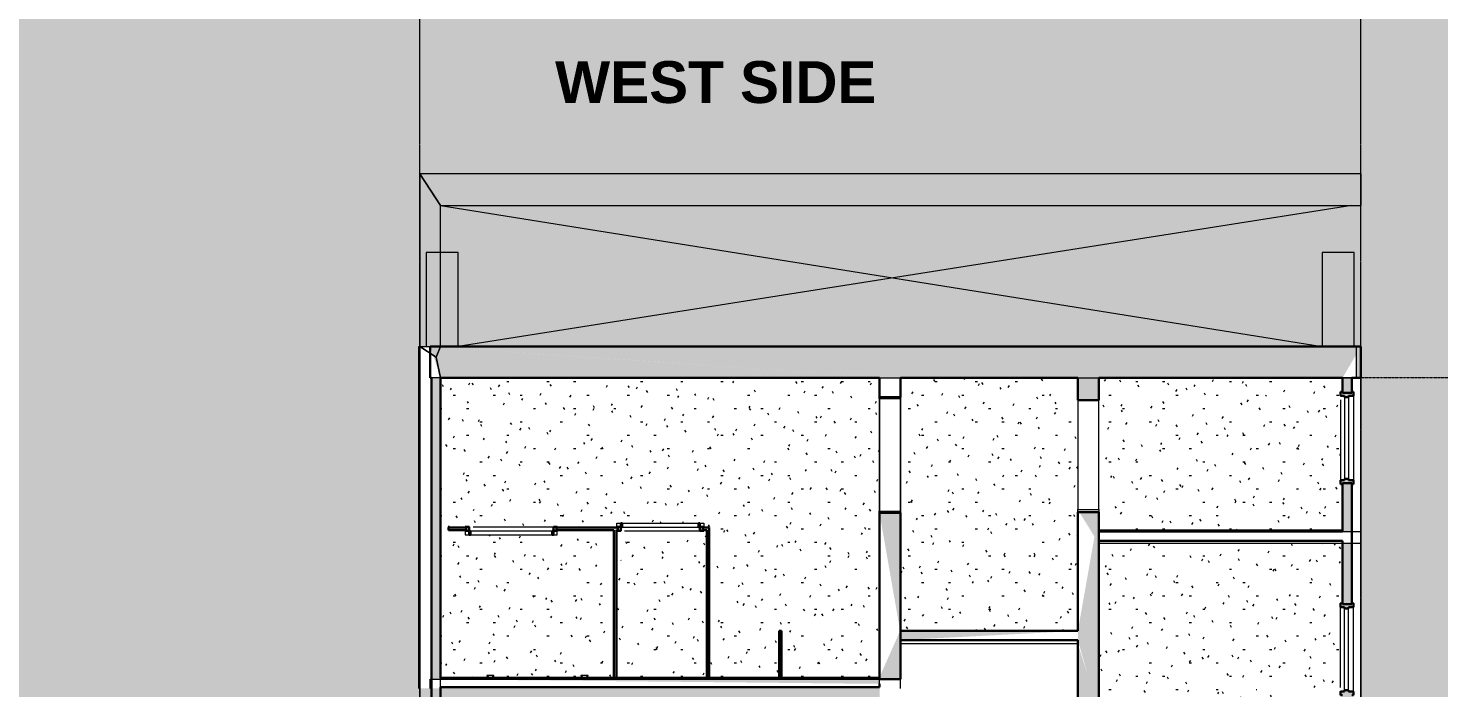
# Model space of a CAD drawing. Header units: inches. Extents: x -3744 to 107, y 238 to 2359.
# Drawn here: x -1227 to -688, y 1578 to 1830 of the extents above; entities that cross this region are included whole.
import ezdxf

# ---------------------------------------------------------------- set-up
doc = ezdxf.new("R2010")
doc.units = ezdxf.units.IN
doc.header["$MEASUREMENT"] = 0
doc.linetypes.add('IMPORT-CENTER2 _2_', pattern=[1.125, 0.75, -0.125, 0.125, -0.125])
doc.linetypes.add('IMPORT-HIDDEN4 _2_', pattern=[0.09375, 0.0625, -0.03125])
for name, color, linetype, lineweight in [('A-Bldg-Patt', 7, 'Continuous', 9), ('A-CLNG', 13, 'Continuous', 18), ('A-CLNG-PATT', 13, 'Continuous', 18), ('A-DETL-GENF', 92, 'Continuous', 9), ('A-DETL-THIN', 151, 'Continuous', 9), ('A-DOOR', 31, 'Continuous', 18), ('A-Grid', 7, 'IMPORT-CENTER2 _2_', 9), ('A-WALL', 113, 'Continuous', 18), ('A-Wall-Bldg', 7, 'Continuous', 9), ('A-WALL-PATT', 111, 'Continuous', 18), ('core model_dwg', 8, 'Continuous', 9), ('G-ANNO-TEXT', 231, 'Continuous', 9), ('I-FURN', 30, 'Continuous', 18), ('I-WALL', 2, 'Continuous', 18), ('P-SANR-FIXT', 6, 'Continuous', 18)]:
    doc.layers.add(name, color=color, linetype=linetype, lineweight=lineweight)
doc.styles.add('Swis721 Lt BT_B', font='', dxfattribs={"height": 16})
doc.styles.get('Swis721 Lt BT_B').set_extended_font_data('Swis721 Lt BT', bold=True)
pattern_1 = [(0, (0, 0), (20.48, 5.12), [0.845, -14.515, 0.845, -14.515, -81.92]), (0, (0, 0), (20.48, 5.12), [-30.72, 0.845, -29.875, 0.845, -14.515, -35.84]), (0, (0, 0), (20.48, 5.12), [-76.8, 0.845, -9.395, 0.845, -24.755]), (120, (7.68, 2.56), (-14.67405, 15.1762), [0.845, -14.515, 0.845, -14.515, -81.92]), (120, (7.68, 2.56), (-14.67405, 15.1762), [-30.72, 0.845, -29.875, 0.845, -14.515, -35.84]), (120, (7.68, 2.56), (-14.67405, 15.1762), [-76.8, 0.845, -9.395, 0.845, -24.755]), (240, (10.24, 12.8), (-5.80595, -20.2962), [0.845, -14.515, 0.845, -14.515, -81.92]), (240, (10.24, 12.8), (-5.80595, -20.2962), [-30.72, 0.845, -29.875, 0.845, -14.515, -35.84]), (240, (10.24, 12.8), (-5.80595, -20.2962), [-76.8, 0.845, -9.395, 0.845, -24.755])]

# ---------------------------------------------------------------- blocks, each defined once
blk = doc.blocks.new('Door - Single - Solid Door 3-6994858-Level 05 RCP')
at = {"layer": 'A-DOOR'}
h = blk.add_hatch(color=250, dxfattribs=at)
h.paths.add_polyline_path([(-13.63, 0.86), (-13.63, 0.59), (-13.26, 0.59), (-13.26, -0.41), (-13.63, -0.41), (-13.63, -0.68), (-12.13, -0.68), (-12.13, -2.14), (-11.63, -2.14), (-11.63, -0.64), (-12.13, -0.64), (-12.13, 0.86), (-13.5, 0.86)], flags=0)
h.paths.add_polyline_path([(19.62, -2.14), (20.12, -2.14), (20.12, -0.68), (21.62, -0.68), (21.62, -0.41), (21.24, -0.41), (21.24, 0.59), (21.62, 0.59), (21.62, 0.86), (20.12, 0.86), (20.12, -0.64), (19.62, -0.64), (19.62, -0.68)], flags=0)
at = {"layer": 'A-DOOR', "color": 8, "lineweight": 30}
for p, q in [((-13.63, 0.59), (-13.63, 0.86)), ((-13.63, 0.86), (-12.13, 0.86)), ((-12.13, 0.86), (-12.13, -0.64)), ((20.12, -0.64), (20.12, 0.86)), ((20.12, 0.86), (21.62, 0.86)), ((21.62, 0.86), (21.62, 0.59)), ((-13.63, -0.68), (-13.63, -0.41)), ((-12.13, -0.68), (-13.63, -0.68)), ((-12.13, -0.64), (-11.63, -0.64)), ((-12.13, -2.14), (-12.13, -0.68)), ((-11.63, -2.14), (-12.13, -2.14)), ((-11.63, -0.64), (-11.63, -2.14)), ((19.62, -2.14), (19.62, -0.64)), ((19.62, -0.64), (20.12, -0.64)), ((20.12, -2.14), (19.62, -2.14)), ((21.62, -0.68), (20.12, -0.68)), ((20.12, -0.68), (20.12, -2.14)), ((21.62, -0.41), (21.62, -0.68))]:
    blk.add_line(p, q, dxfattribs=at)
at = {"layer": 'A-DOOR', "lineweight": 9}
for p, q in [((-12.13, 0.86), (-12.01, 0.86)), ((-10.63, 0.86), (20.12, 0.86)), ((-13.63, -0.68), (-13.63, -2.14)), ((-13.63, -2.14), (-12.13, -2.14)), ((-11.63, -0.64), (19.62, -0.64)), ((-11.63, -2.14), (19.62, -2.14)), ((20.12, -2.14), (21.62, -2.14)), ((21.62, -2.14), (21.62, -0.68))]:
    blk.add_line(p, q, dxfattribs=at)
blk = doc.blocks.new('Door - Single - Solid Door 4-V6-Level 05 RCP')
at = {"layer": 'A-DOOR'}
h = blk.add_hatch(color=250, dxfattribs=at)
h.paths.add_polyline_path([(-12.63, -0.86), (-11.13, -0.86), (-11.13, 0.64), (-10.63, 0.64), (-10.63, 2.14), (-11.13, 2.14), (-11.13, 0.68), (-12.63, 0.68), (-12.63, 0.41), (-12.26, 0.41), (-12.26, -0.59), (-12.63, -0.59)], flags=0)
h.paths.add_polyline_path([(19.12, -0.86), (20.62, -0.86), (20.62, -0.59), (20.24, -0.59), (20.24, 0.41), (20.62, 0.41), (20.62, 0.68), (19.12, 0.68), (19.12, 2.14), (18.62, 2.14), (18.62, 0.64), (19.12, 0.64), (19.12, -0.59)], flags=0)
at = {"layer": 'A-DOOR', "lineweight": 9}
for p, q in [((-12.63, 0.68), (-12.63, 2.14)), ((-12.63, 2.14), (-11.13, 2.14)), ((-10.63, 2.14), (18.62, 2.14)), ((-10.63, 0.64), (18.62, 0.64)), ((19.12, 2.14), (20.62, 2.14)), ((20.62, 2.14), (20.62, 0.68)), ((-11.13, -0.86), (-11.01, -0.86)), ((-9.63, -0.86), (19.12, -0.86))]:
    blk.add_line(p, q, dxfattribs=at)
at = {"layer": 'A-DOOR', "color": 8, "lineweight": 30}
for p, q in [((-11.13, 0.68), (-12.63, 0.68)), ((-12.63, 0.68), (-12.63, 0.41)), ((-11.13, 2.14), (-11.13, 0.68)), ((-10.63, 2.14), (-11.13, 2.14)), ((-11.13, 0.64), (-10.63, 0.64)), ((-11.13, -0.86), (-11.13, 0.64)), ((-10.63, 0.64), (-10.63, 2.14)), ((18.62, 2.14), (18.62, 0.64)), ((19.12, 2.14), (18.62, 2.14)), ((18.62, 0.64), (19.12, 0.64)), ((19.12, 0.68), (19.12, 2.14)), ((20.62, 0.68), (19.12, 0.68)), ((19.12, 0.64), (19.12, -0.86)), ((20.62, 0.41), (20.62, 0.68)), ((-12.63, -0.59), (-12.63, -0.86)), ((-12.63, -0.86), (-11.13, -0.86)), ((19.12, -0.86), (20.62, -0.86)), ((20.62, -0.86), (20.62, -0.59))]:
    blk.add_line(p, q, dxfattribs=at)
blk = doc.blocks.new('P-Grab_Bar-36in - 36 INCH-3759717-Level 05 RCP')
at = {"layer": 'I-FURN', "lineweight": 9}
for p, q in [((-1049.32, 1582.4), (-1052.12, 1582.4)), ((-1052.12, 1582.4), (-1052.12, 1582.26)), ((-1051.42, 1581.79), (-1051.35, 1581.79)), ((-1050.08, 1581.79), (-1050.01, 1581.79)), ((-1049.32, 1582.26), (-1049.32, 1582.4)), ((-1013.32, 1582.4), (-1016.12, 1582.4)), ((-1016.12, 1582.4), (-1016.12, 1582.26)), ((-1015.42, 1581.79), (-1015.35, 1581.79)), ((-1014.08, 1581.79), (-1014.01, 1581.79)), ((-1013.32, 1582.26), (-1013.32, 1582.4))]:
    blk.add_line(p, q, dxfattribs=at)
for centre, radius, start, end in [((-1052.02, 1582.26), 0.0934, 180, 271.9989), ((-1052.03, 1582.07), 0.0984, 12.9529, 87.0442), ((-1051.84, 1582.14), 0.0975, 209.1521, 270.844), ((-1051.86, 1581.94), 0.0998, 16.0057, 79.9867), ((-1051.68, 1582.02), 0.0983, 212.176, 277.8138), ((-1051.67, 1581.66), 0.259, 32.2602, 89.7322), ((-1051.42, 1581.82), 0.0327, 212.2602, 273.2136), ((-1049.14, 1581.82), 2.21, 180.8555, 191.0895), ((-1049.14, 1581.83), 0.946, 182.3411, 207.0925), ((-1050.01, 1581.82), 0.0327, 266.7864, 327.7398), ((-1049.76, 1581.66), 0.259, 90.2678, 147.7398), ((-1049.75, 1582.02), 0.0983, 262.1862, 327.824), ((-1049.57, 1581.94), 0.0998, 100.0133, 163.9943), ((-1049.59, 1582.14), 0.0975, 269.156, 330.8479), ((-1049.41, 1582.07), 0.0984, 92.9558, 167.0471), ((-1049.41, 1582.26), 0.0934, 268.0011, 0), ((-1016.02, 1582.26), 0.0934, 180, 272), ((-1016.03, 1582.07), 0.0984, 12.955, 87.045), ((-1015.84, 1582.14), 0.0975, 209.1532, 270.8468), ((-1015.86, 1581.94), 0.0998, 16.0117, 79.9883), ((-1015.68, 1582.02), 0.0983, 212.1794, 277.8206), ((-1015.67, 1581.66), 0.259, 32.2661, 89.7339), ((-1016.3, 1581.83), 0.946, 332.9026, 357.6607), ((-1015.42, 1581.82), 0.0327, 212.2661, 273.2325), ((-1016.29, 1581.82), 2.21, 348.9017, 359.1364), ((-1014.01, 1581.82), 0.0327, 266.7536, 327.7296), ((-1013.76, 1581.66), 0.259, 90.2648, 147.7296), ((-1013.75, 1582.02), 0.0983, 262.1743, 327.8182), ((-1013.57, 1581.94), 0.0998, 100.0105, 163.9839), ((-1013.59, 1582.14), 0.0975, 269.1511, 330.846), ((-1013.41, 1582.07), 0.0984, 92.9544, 167.0435), ((-1013.41, 1582.26), 0.0934, 267.9992, 0)]:
    blk.add_arc(centre, radius, start, end, dxfattribs=at)
blk = doc.blocks.new('Door - Single - Solid Door 3-7105290-Level 05 RCP')
at = {"layer": 'A-DOOR'}
h = blk.add_hatch(color=250, dxfattribs=at)
h.paths.add_polyline_path([(21.62, -2.59), (21.62, -1.84), (21.24, -1.84), (21.24, 1.66), (21.62, 1.66), (21.62, 2.41), (20.12, 2.41), (20.12, 0.41), (19.62, 0.41), (19.62, -1.09), (20.12, -1.09), (20.12, -2.59), (21.24, -2.59)], flags=0)
h.paths.add_polyline_path([(-11.63, -0.14), (-11.63, 0.41), (-12.13, 0.41), (-12.13, 2.41), (-13.63, 2.41), (-13.63, 1.66), (-13.26, 1.66), (-13.26, -1.84), (-13.63, -1.84), (-13.63, -2.59), (-12.13, -2.59), (-12.13, -1.09), (-11.63, -1.09)], flags=0)
at = {"layer": 'A-DOOR', "color": 8, "lineweight": 30}
for p, q in [((-12.13, 2.41), (-13.63, 2.41)), ((-13.63, 2.41), (-13.63, 1.66)), ((-12.13, 0.41), (-12.13, 2.41)), ((-11.63, 0.41), (-12.13, 0.41)), ((-11.63, -1.09), (-11.63, 0.41)), ((19.62, 0.41), (19.62, -1.09)), ((20.12, 0.41), (19.62, 0.41)), ((20.12, 2.41), (20.12, 0.41)), ((21.62, 2.41), (20.12, 2.41)), ((21.62, 1.66), (21.62, 2.41)), ((-13.63, -1.84), (-13.63, -2.59)), ((-13.63, -2.59), (-12.13, -2.59)), ((-12.13, -1.09), (-11.63, -1.09)), ((-12.13, -2.59), (-12.13, -1.09)), ((19.62, -1.09), (20.12, -1.09)), ((20.12, -1.09), (20.12, -2.59)), ((20.12, -2.59), (21.62, -2.59)), ((21.62, -2.59), (21.62, -1.84))]:
    blk.add_line(p, q, dxfattribs=at)
at = {"layer": 'A-DOOR', "lineweight": 9}
for p, q in [((-12.13, 2.41), (20.12, 2.41)), ((-11.63, 0.41), (19.62, 0.41)), ((-12.13, -2.59), (-12.01, -2.59)), ((-11.63, -1.09), (19.62, -1.09)), ((-10.63, -2.59), (20.12, -2.59))]:
    blk.add_line(p, q, dxfattribs=at)
blk = doc.blocks.new('Door - Single - Solid Door 3-7105292-Level 05 RCP')
at = {"layer": 'A-DOOR'}
h = blk.add_hatch(color=250, dxfattribs=at)
h.paths.add_polyline_path([(-13.63, 2.59), (-13.63, 1.84), (-13.26, 1.84), (-13.26, -1.66), (-13.63, -1.66), (-13.63, -2.41), (-12.13, -2.41), (-12.13, -0.41), (-11.63, -0.41), (-11.63, 1.09), (-12.13, 1.09), (-12.13, 2.59), (-13.26, 2.59)], flags=0)
h.paths.add_polyline_path([(19.62, -0.41), (20.12, -0.41), (20.12, -2.41), (21.62, -2.41), (21.62, -1.66), (21.24, -1.66), (21.24, 1.84), (21.62, 1.84), (21.62, 2.59), (20.12, 2.59), (20.12, 1.09), (19.62, 1.09), (19.62, 0.76)], flags=0)
at = {"layer": 'A-DOOR', "color": 8, "lineweight": 30}
for p, q in [((-13.63, 1.84), (-13.63, 2.59)), ((-13.63, 2.59), (-12.13, 2.59)), ((-12.13, 2.59), (-12.13, 1.09)), ((-12.13, 1.09), (-11.63, 1.09)), ((-11.63, 1.09), (-11.63, -0.41)), ((19.62, -0.41), (19.62, 1.09)), ((19.62, 1.09), (20.12, 1.09)), ((20.12, 1.09), (20.12, 2.59)), ((20.12, 2.59), (21.62, 2.59)), ((21.62, 2.59), (21.62, 1.84)), ((-13.63, -2.41), (-13.63, -1.66)), ((-12.13, -2.41), (-13.63, -2.41)), ((-11.63, -0.41), (-12.13, -0.41)), ((-12.13, -0.41), (-12.13, -2.41)), ((20.12, -0.41), (19.62, -0.41)), ((20.12, -2.41), (20.12, -0.41)), ((21.62, -2.41), (20.12, -2.41)), ((21.62, -1.66), (21.62, -2.41))]:
    blk.add_line(p, q, dxfattribs=at)
at = {"layer": 'A-DOOR', "lineweight": 9}
for p, q in [((-12.13, 2.59), (-12.01, 2.59)), ((-11.63, 1.09), (19.62, 1.09)), ((-10.63, 2.59), (20.12, 2.59)), ((-12.13, -2.41), (20.12, -2.41)), ((-11.63, -0.41), (19.62, -0.41))]:
    blk.add_line(p, q, dxfattribs=at)
blk = doc.blocks.new('core model_dwg_1300 Eye - 5th Floor-6996771-Level 05 RCP')
at = {"layer": 'A-Bldg-Patt'}
for points in [[(-1073.72, 1708.15), (-1062.97, 1708.15), (-1062.97, 1744.15), (-1075.22, 1744.15), (-1075.22, 1708.15)], [(-720.22, 1708.15), (-720.22, 1744.15), (-732.47, 1744.15), (-732.47, 1708.15), (-721.22, 1708.15)]]:
    blk.add_hatch(color=256, dxfattribs=at).paths.add_polyline_path(points, flags=0)
for p, q in [((-1069.72, 1762.15), (-732.47, 1708.15)), ((-721.22, 1762.15), (-1062.97, 1708.15))]:
    blk.add_line(p, q, dxfattribs=at)
at = {"layer": 'A-Grid'}
for p, q in [((-1077.72, 255.74), (-1077.72, 2341.04)), ((-717.72, 255.74), (-717.72, 2341.04))]:
    blk.add_line(p, q, dxfattribs=at)
at = {"layer": 'A-Wall-Bldg', "flags": 128}
for points in [[(-1069.72, 1228.9), (-1069.72, 1317.9), (-1069.72, 1403.82), (-1069.72, 1470.4), (-1061.08, 1470.4), (-1061.08, 1429.9), (-1057.58, 1429.9), (-1057.58, 1473.9), (-1069.72, 1473.9), (-1069.72, 1521.9), (-1069.72, 1564.97), (-1069.72, 1696.15), (-717.72, 1696.15), (-717.72, 1708.15), (-1069.72, 1708.15), (-1069.72, 1762.15), (-717.72, 1762.15), (-717.72, 1774.15), (-1077.72, 1774.15), (-1077.72, 1708.15)], [(-1077.72, 1708.15), (-1077.72, 1564.97), (-1077.72, 1521.9), (-1077.72, 1473.9), (-1077.72, 1403.82), (-1077.72, 1317.9), (-1077.72, 1220.9), (-1036.72, 1220.9), (-1036.72, 1228.9), (-1069.72, 1228.9)]]:
    blk.add_lwpolyline(points, dxfattribs=at)
for points in [[(-1062.97, 1744.15), (-1075.22, 1744.15), (-1075.22, 1708.15), (-1062.97, 1708.15)], [(-720.22, 1744.15), (-732.47, 1744.15), (-732.47, 1708.15), (-720.22, 1708.15)]]:
    blk.add_lwpolyline(points, close=True, dxfattribs=at)
at = {"layer": 'A-Wall-Bldg', "linetype": 'IMPORT-HIDDEN4 _2_', "flags": 128}
blk.add_lwpolyline([(-717.72, 1012.9), (-657.72, 1012.9), (-657.72, 1696.15), (-717.72, 1696.15)], dxfattribs=at)
at = {"layer": 'A-WALL-PATT', "color": 7, "lineweight": 9}
blk.add_line((-717.72, 1774.15), (-717.72, 1762.15), dxfattribs=at)
at = {"layer": 'A-WALL-PATT', "color": 7, "lineweight": 9, "flags": 128}
for points in [[(-1071.38, 1764.65), (-1069.72, 1762.15), (-1077.72, 1774.15)], [(-1071.38, 1704.15), (-1069.72, 1696.15), (-1071.38, 1704.15), (-1069.72, 1708.15), (-1071.38, 1704.15), (-1077.72, 1708.15)]]:
    blk.add_lwpolyline(points, close=True, dxfattribs=at)
blk.add_lwpolyline([(-717.72, 1708.15), (-717.72, 1704.15), (-717.72, 1696.15)], dxfattribs=at)
blk = doc.blocks.new('core model_dwg-6996768-Level 05 RCP')
blk.add_blockref('core model_dwg_1300 Eye - 5th Floor-6996771-Level 05 RCP', (0, 0))

msp = doc.modelspace()

# ---------------------------------------------------------------- hatches: boundary and pattern name
at = {"layer": 'A-CLNG-PATT'}
h = msp.add_hatch(dxfattribs=at)
h.set_pattern_fill('FP_1', color=256, style=0, pattern_type=2)
h.set_pattern_definition(pattern_1)
h.paths.add_polyline_path([(-1052.12, 1582.4), (-1052, 1582.16), (-1052.12, 1582.26)], flags=0)
h.paths.add_polyline_path([(-1016.12, 1582.4), (-1016, 1582.16), (-1016.12, 1582.26)], flags=0)
h.paths.add_polyline_path([(-1069.72, 1581.4), (-1051.3, 1581.4), (-1051.35, 1581.79), (-1051.95, 1582.13), (-1052.12, 1582.4), (-1049.32, 1582.4), (-1049.48, 1582.13), (-1049.66, 1582.01), (-1050.08, 1581.79), (-1050.04, 1581.55), (-1049.94, 1581.4), (-1015.46, 1581.4), (-1015.39, 1581.55), (-1015.35, 1581.79), (-1015.45, 1581.8), (-1015.49, 1581.85), (-1015.8, 1582.02), (-1015.97, 1582.16), (-1016.12, 1582.4), (-1013.32, 1582.4), (-1013.48, 1582.13), (-1013.66, 1582.01), (-1014.08, 1581.79), (-1014.14, 1581.4), (-1003.47, 1581.4), (-1003.47, 1637.9), (-1025.09, 1637.9), (-1025.09, 1636.17), (-1060.34, 1636.17), (-1060.34, 1637.9), (-1066.72, 1637.9), (-1066.72, 1638.9), (-1060.34, 1638.9), (-1060.34, 1639.17), (-1058.72, 1639.17), (-1058.72, 1671.17), (-1057.34, 1671.17), (-1057.34, 1639.17), (-1025.09, 1639.17), (-1025.09, 1638.9), (-1002.34, 1638.9), (-1002.34, 1640.63), (-969.09, 1640.63), (-969.09, 1638.9), (-966.96, 1638.9), (-966.96, 1581.4), (-940.28, 1581.4), (-940.28, 1599.4), (-939.28, 1599.4), (-939.28, 1581.4), (-901.96, 1581.4), (-901.97, 1696.15), (-1069.72, 1696.15), (-1069.72, 1590.11)], flags=0)
h.paths.add_polyline_path([(-1002.47, 1581.4), (-967.96, 1581.4), (-967.96, 1637.9), (-969.09, 1637.9), (-969.09, 1637.63), (-999.34, 1637.63), (-999.34, 1607.63), (-1000.71, 1607.63), (-1000.71, 1637.63), (-1002.34, 1637.63), (-1002.34, 1637.9), (-1002.47, 1637.9), (-1002.47, 1590.11)], flags=0)
h.paths.add_polyline_path([(-1051.35, 1581.79), (-1051.45, 1581.8), (-1051.49, 1581.85)], flags=0)
h.paths.add_polyline_path([(-1051.6, 1581.91), (-1051.67, 1581.92), (-1051.77, 1582)], flags=0)
h.paths.add_polyline_path([(-1015.6, 1581.91), (-1015.67, 1581.92), (-1015.79, 1582.01)], flags=0)
h.paths.add_polyline_path([(-1049.46, 1582.15), (-1049.32, 1582.4), (-1049.32, 1582.26), (-1049.45, 1582.15)], flags=0)
h.paths.add_polyline_path([(-1013.46, 1582.15), (-1013.32, 1582.4), (-1013.32, 1582.26), (-1013.45, 1582.15)], flags=0)
h = msp.add_hatch(dxfattribs=at)
h.set_pattern_fill('FP_1', color=256, style=0, pattern_type=2)
h.set_pattern_definition(pattern_1)
h.paths.add_polyline_path([(-891.46, 1599.4), (-825.97, 1599.4), (-825.97, 1696.15), (-893.67, 1696.13), (-893.67, 1599.4)], flags=0)
h = msp.add_hatch(dxfattribs=at)
h.set_pattern_fill('FP_2', color=256, style=0, pattern_type=2)
h.set_pattern_definition(pattern_1)
h.paths.add_polyline_path([(-759.08, 1637.9), (-724.72, 1637.9), (-724.72, 1655.52), (-725.47, 1655.52), (-725.47, 1687.77), (-757.47, 1687.77), (-757.47, 1689.15), (-725.47, 1689.15), (-725.47, 1690.77), (-724.72, 1690.77), (-724.72, 1696.15), (-817.97, 1696.15), (-817.97, 1637.9)], flags=0)
h = msp.add_hatch(dxfattribs=at)
h.set_pattern_fill('FP_1', color=256, style=0, pattern_type=2)
h.set_pattern_definition(pattern_1)
h.paths.add_polyline_path([(-794.4, 1569.4), (-724.72, 1569.4), (-724.72, 1574.77), (-725.47, 1574.77), (-725.47, 1576.4), (-757.47, 1576.4), (-757.47, 1577.77), (-725.47, 1577.77), (-725.47, 1610.02), (-724.72, 1610.02), (-724.72, 1632.77), (-817.97, 1632.77), (-817.97, 1569.4), (-806.72, 1569.4)], flags=0)
at = {"layer": 'A-DETL-GENF'}
h = msp.add_hatch(color=9, dxfattribs=at)
h.paths.add_polyline_path([(17.53, 364.9), (17.53, 682.08), (1.53, 682.08), (1.53, 699.9), (-11.09, 699.9), (-11.09, 723.9), (1.53, 723.9), (1.53, 741.71), (17.53, 741.71), (17.53, 1043.71), (-295.09, 1043.71), (-295.09, 1026.58), (-295.24, 1026.23), (-295.59, 1026.08), (-336.59, 1026.08), (-336.59, 1010.58), (-367.41, 1010.58), (-367.41, 1041.58), (-352.09, 1041.58), (-352.09, 1083.08), (-334.47, 1083.08), (-334.47, 1325.08), (-350.47, 1325.08), (-350.47, 1342.9), (-363.09, 1342.9), (-363.09, 1366.9), (-350.47, 1366.9), (-350.47, 1384.71), (-334.47, 1384.71), (-334.47, 1685.08), (-350.47, 1685.08), (-350.47, 1702.9), (-363.09, 1702.9), (-363.09, 1726.9), (-350.47, 1726.9), (-350.47, 1744.71), (-334.47, 1744.71), (-334.47, 2045.08), (-350.47, 2045.08), (-350.47, 2067.08), (-364.09, 2067.08), (-364.09, 2080.71), (-387.53, 2080.71), (-387.53, 2096.71), (-687.9, 2096.71), (-687.9, 2080.71), (-705.72, 2080.71), (-705.72, 2068.08), (-729.72, 2068.08), (-729.72, 2080.71), (-747.53, 2080.71), (-747.53, 2096.71), (-1047.9, 2096.71), (-1047.9, 2080.71), (-1065.72, 2080.71), (-1065.72, 2068.08), (-1089.72, 2068.08), (-1089.72, 2080.71), (-1107.53, 2080.71), (-1107.53, 2096.71), (-1414.47, 2096.71), (-1414.47, 2080.71), (-1437.9, 2080.71), (-1437.9, 2061.08), (-1467.53, 2061.08), (-1467.53, 1854.9), (-2127.9, 1854.9), (-2127.9, 2061.08), (-2157.53, 2061.08), (-2157.53, 2080.71), (-2180.97, 2080.71), (-2180.97, 2096.71), (-2487.9, 2096.71), (-2487.9, 2080.71), (-2505.72, 2080.71), (-2505.72, 2068.08), (-2529.72, 2068.08), (-2529.72, 2080.71), (-2547.53, 2080.71), (-2547.53, 2096.71), (-2860.09, 2096.71), (-2860.09, 2260.21), (-3613.29, 2260.21), (-3613.29, 1886.27), (-3565.29, 1886.27), (-3565.29, 1702.15), (-3538.29, 1702.15), (-3538.29, 1641.65), (-3565.29, 1641.65), (-3565.29, 1462.15), (-3538.29, 1462.15), (-3538.29, 1401.65), (-3565.29, 1401.65), (-3565.29, 1222.15), (-3538.29, 1222.15), (-3538.29, 1161.65), (-3565.29, 1161.65), (-3565.29, 982.15), (-3538.29, 982.15), (-3538.29, 921.65), (-3565.29, 921.65), (-3565.29, 737.52), (-3613.29, 737.52), (-3613.29, 364.9), (-3212.09, 364.9), (-3212.09, 412.9), (-3027.97, 412.9), (-3027.97, 439.9), (-2967.47, 439.9), (-2967.47, 412.9), (-2787.97, 412.9), (-2787.97, 439.9), (-2727.47, 439.9), (-2727.47, 412.9), (-2547.97, 412.9), (-2547.97, 439.9), (-2487.47, 439.9), (-2487.47, 412.9), (-2307.97, 412.9), (-2307.97, 439.9), (-2247.47, 439.9), (-2247.47, 412.9), (-2067.97, 412.9), (-2067.97, 439.9), (-2007.47, 439.9), (-2007.47, 412.9), (-1827.97, 412.9), (-1827.97, 439.9), (-1767.47, 439.9), (-1767.47, 412.9), (-1587.97, 412.9), (-1587.97, 439.9), (-1527.47, 439.9), (-1527.47, 412.9), (-1347.97, 412.9), (-1347.97, 439.9), (-1287.47, 439.9), (-1287.47, 412.9), (-1107.97, 412.9), (-1107.97, 439.9), (-1047.47, 439.9), (-1047.47, 412.9), (-867.97, 412.9), (-867.97, 439.9), (-807.47, 439.9), (-807.47, 412.9), (-627.97, 412.9), (-627.97, 439.9), (-567.47, 439.9), (-567.47, 412.9), (-383.34, 412.9), (-383.34, 364.9), (13.03, 364.9)], flags=0)
h.paths.add_polyline_path([(-3584.77, 369.4), (-3608.77, 369.4), (-3608.77, 393.4), (-3584.77, 393.4)], flags=0)
h.paths.add_polyline_path([(-10.97, 376.27), (-10.97, 400.27), (13.03, 400.27), (13.03, 376.27), (1.53, 376.27)], flags=0)
h.paths.add_polyline_path([(-345.72, 378.52), (-369.72, 378.52), (-369.72, 429.9), (-345.72, 429.9), (-345.72, 408.39)], flags=0)
h.paths.add_polyline_path([(-3225.72, 378.52), (-3249.72, 378.52), (-3249.72, 429.9), (-3225.72, 429.9), (-3225.72, 386.17)], flags=0)
h.paths.add_polyline_path([(-3548.29, 699.9), (-3599.66, 699.9), (-3599.66, 723.9), (-3548.29, 723.9), (-3548.29, 714.95)], flags=0)
h.paths.add_polyline_path([(-354.98, 778.9), (-369.72, 778.9), (-369.72, 802.9), (-345.72, 802.9), (-345.72, 778.9)], flags=0)
h.paths.add_polyline_path([(-741.72, 778.9), (-741.72, 802.9), (-717.72, 802.9), (-717.72, 778.9)], flags=0)
h.paths.add_polyline_path([(-1545.72, 778.9), (-1569.72, 778.9), (-1569.72, 802.9), (-1545.72, 802.9)], flags=0)
h.paths.add_polyline_path([(-1809.72, 778.9), (-1809.72, 802.9), (-1785.72, 802.9), (-1785.72, 778.9)], flags=0)
h.paths.add_polyline_path([(-1321.72, 778.9), (-1321.72, 802.9), (-1297.72, 802.9), (-1297.72, 778.9)], flags=0)
h.paths.add_polyline_path([(-1069.72, 778.9), (-1077.72, 778.9), (-1077.72, 802.9), (-1053.72, 802.9), (-1053.72, 778.9)], flags=0)
h.paths.add_polyline_path([(-2517.72, 778.9), (-2541.72, 778.9), (-2541.72, 802.9), (-2517.72, 802.9)], flags=0)
h.paths.add_polyline_path([(-2853.72, 778.9), (-2877.72, 778.9), (-2877.72, 802.9), (-2853.72, 802.9)], flags=0)
h.paths.add_polyline_path([(-2297.72, 778.9), (-2297.72, 802.9), (-2273.72, 802.9), (-2273.72, 778.9)], flags=0)
h.paths.add_polyline_path([(-2025.72, 778.9), (-2049.72, 778.9), (-2049.72, 802.9), (-2025.72, 802.9)], flags=0)
h.paths.add_polyline_path([(-3187.97, 778.9), (-3211.97, 778.9), (-3211.97, 802.9), (-3187.97, 802.9)], flags=0)
h.paths.add_polyline_path([(-759.08, 941.4), (-874.86, 941.4), (-874.86, 965.4), (-1077.72, 965.4), (-1077.72, 1080.9), (-717.72, 1080.9), (-717.72, 941.4), (-745.22, 941.4)], flags=0)
h.paths.add_polyline_path([(-2850.22, 941.4), (-2877.72, 941.4), (-2877.72, 1015.27), (-2878.47, 1015.27), (-2878.47, 1016.77), (-2876.97, 1016.77), (-2876.97, 1017.27), (-2875.47, 1017.27), (-2875.47, 1016.77), (-2873.47, 1016.77), (-2873.47, 1015.27), (-2874.22, 1015.27), (-2874.22, 1012.9), (-2850.22, 1012.9), (-2850.22, 988.9), (-2874.22, 988.9), (-2874.22, 944.9), (-2748.22, 944.9), (-2748.22, 1072.9), (-2874.22, 1072.9), (-2874.22, 1054.52), (-2873.47, 1054.52), (-2873.47, 1053.02), (-2875.47, 1053.02), (-2875.47, 1052.52), (-2876.97, 1052.52), (-2876.97, 1053.02), (-2878.47, 1053.02), (-2878.47, 1054.52), (-2877.72, 1054.52), (-2877.72, 1080.9), (-2517.72, 1080.9), (-2517.72, 941.4), (-2748.22, 941.4)], flags=0)
h.paths.add_polyline_path([(-759.08, 944.9), (-721.22, 944.9), (-721.22, 988.9), (-745.22, 988.9), (-745.22, 1012.9), (-721.22, 1012.9), (-721.22, 1077.4), (-1062.97, 1077.4), (-1062.97, 1042.4), (-1065.72, 1042.4), (-1065.72, 1003.9), (-1062.97, 1003.9), (-1062.97, 977.4), (-859.47, 977.4), (-859.47, 981.15), (-847.22, 981.15), (-847.22, 945.15), (-859.47, 945.15), (-859.47, 965.4), (-871.36, 965.4), (-871.36, 944.9), (-847.22, 944.9)], flags=0)
h.paths.add_polyline_path([(-2541.72, 944.9), (-2529.72, 944.9), (-2529.72, 967.9), (-2532.47, 967.9), (-2532.47, 972.4), (-2735.97, 972.4), (-2735.97, 945.15), (-2736.22, 945.15), (-2736.22, 944.9), (-2735.97, 944.9)], flags=0)
h.paths.add_polyline_path([(-2735.97, 975.9), (-2532.47, 975.9), (-2532.47, 1003.9), (-2529.72, 1003.9), (-2529.72, 1042.4), (-2532.47, 1042.4), (-2532.47, 1072.9), (-2735.97, 1072.9), (-2735.97, 1036.9), (-2736.22, 1036.9), (-2736.22, 981.15), (-2735.97, 981.15)], flags=0)
h.paths.add_polyline_path([(-1297.72, 1012.9), (-1321.72, 1012.9), (-1321.72, 1036.9), (-1297.72, 1036.9)], flags=0)
h.paths.add_polyline_path([(-1.41, 1013.9), (-10.97, 1013.9), (-10.97, 1037.9), (13.03, 1037.9), (13.03, 1013.9), (1.53, 1013.9)], flags=0)
h.paths.add_polyline_path([(-1809.72, 1018.9), (-1809.72, 1042.9), (-1785.72, 1042.9), (-1785.72, 1018.9)], flags=0)
h.paths.add_polyline_path([(-2289.72, 1018.9), (-2289.72, 1042.9), (-2265.72, 1042.9), (-2265.72, 1018.9), (-2273.72, 1018.9)], flags=0)
h.paths.add_polyline_path([(-1545.72, 1018.9), (-1569.72, 1018.9), (-1569.72, 1042.9), (-1545.72, 1042.9)], flags=0)
h.paths.add_polyline_path([(-2049.72, 1018.9), (-2049.72, 1042.9), (-2025.72, 1042.9), (-2025.72, 1018.9)], flags=0)
h.paths.add_polyline_path([(-3187.97, 1018.9), (-3211.97, 1018.9), (-3211.97, 1042.9), (-3187.97, 1042.9)], flags=0)
h.paths.add_polyline_path([(-859.47, 1036.9), (-859.47, 1072.9), (-847.22, 1072.9), (-847.22, 1036.9)], flags=0)
h.paths.add_polyline_path([(-1069.72, 1561.47), (-1069.72, 1560.13), (-1062.97, 1560.13), (-1062.97, 1524.13), (-1069.72, 1524.13), (-1069.72, 1522.23), (-1077.72, 1521.91), (-1077.72, 1561.47), (-1073.22, 1561.47)], flags=0)
h.paths.add_polyline_path([(-1069.72, 1564.97), (-901.83, 1564.97), (-901.83, 1577.4), (-1069.72, 1577.4), (-1069.72, 1570.4)], flags=0)
h.paths.add_polyline_path([(-721.22, 1228.9), (-721.22, 1233.65), (-717.72, 1233.65), (-717.72, 1228.9)], flags=0)
h.paths.add_polyline_path([(-859.47, 1220.9), (-1077.72, 1220.9), (-1077.72, 1481.52), (-1078.47, 1481.52), (-1078.47, 1483.02), (-1071.97, 1483.02), (-1071.97, 1483.52), (-1070.47, 1483.52), (-1070.47, 1483.02), (-1068.97, 1483.02), (-1068.97, 1481.52), (-1069.72, 1481.52), (-1069.72, 1473.9), (-1057.58, 1473.9), (-1057.58, 1433.4), (-901.83, 1433.4), (-901.83, 1524.13), (-905.97, 1524.13), (-905.97, 1560.13), (-901.83, 1560.13), (-901.83, 1561.47), (-1069.72, 1561.47), (-1069.72, 1564.97), (-1073.22, 1564.97), (-1073.22, 1577.4), (-1078.08, 1577.4), (-1078.08, 1708.15), (-1075.22, 1708.15), (-1075.22, 1744.15), (-1062.97, 1744.15), (-1062.97, 1708.15), (-732.47, 1708.15), (-732.47, 1744.15), (-720.22, 1744.15), (-720.22, 1708.15), (-717.72, 1708.15), (-717.72, 1429.9), (-733.72, 1429.9), (-733.72, 1387.9), (-717.72, 1387.9), (-717.72, 1379.65), (-721.22, 1379.65), (-721.22, 1384.4), (-752.72, 1384.4), (-752.72, 1348.4), (-721.22, 1348.4), (-721.22, 1353.15), (-717.72, 1353.15), (-717.72, 1272.15), (-721.22, 1272.15), (-721.22, 1275.15), (-756.22, 1275.15), (-756.22, 1429.9), (-847.22, 1429.9), (-847.22, 1228.9), (-721.22, 1228.9), (-721.22, 1220.9), (-847.22, 1220.9)], flags=0)
h.paths.add_polyline_path([(-2612.35, 1220.9), (-2877.72, 1220.9), (-2877.72, 1233.27), (-2878.47, 1233.27), (-2878.47, 1234.77), (-2876.47, 1234.77), (-2876.47, 1235.27), (-2874.97, 1235.27), (-2874.97, 1234.77), (-2873.47, 1234.77), (-2873.47, 1233.27), (-2874.22, 1233.27), (-2874.22, 1228.9), (-2748.22, 1228.9), (-2748.22, 1419.9), (-2839.22, 1419.9), (-2839.22, 1275.15), (-2874.22, 1275.15), (-2874.22, 1272.52), (-2873.47, 1272.52), (-2873.47, 1271.02), (-2874.97, 1271.02), (-2874.97, 1270.52), (-2876.47, 1270.52), (-2876.47, 1271.02), (-2878.47, 1271.02), (-2878.47, 1272.52), (-2877.72, 1272.52), (-2877.72, 1352.77), (-2878.47, 1352.77), (-2878.47, 1354.27), (-2876.97, 1354.27), (-2876.97, 1354.77), (-2875.47, 1354.77), (-2875.47, 1354.27), (-2873.47, 1354.27), (-2873.47, 1352.77), (-2874.22, 1352.77), (-2874.22, 1348.4), (-2842.72, 1348.4), (-2842.72, 1384.4), (-2874.22, 1384.4), (-2874.22, 1380.02), (-2873.47, 1380.02), (-2873.47, 1378.52), (-2875.47, 1378.52), (-2875.47, 1378.02), (-2876.97, 1378.02), (-2876.97, 1378.52), (-2878.47, 1378.52), (-2878.47, 1380.02), (-2877.72, 1380.02), (-2877.72, 1387.9), (-2861.72, 1387.9), (-2861.72, 1429.9), (-2877.72, 1429.9), (-2877.72, 1566.27), (-2878.47, 1566.27), (-2878.47, 1567.77), (-2877.72, 1567.77), (-2877.72, 1604.02), (-2878.47, 1604.02), (-2878.47, 1605.52), (-2877.72, 1605.52), (-2877.72, 1652.52), (-2878.47, 1652.52), (-2878.47, 1654.02), (-2877.72, 1654.02), (-2877.72, 1690.27), (-2878.47, 1690.27), (-2878.47, 1691.77), (-2877.72, 1691.77), (-2877.72, 1788.15), (-2517.72, 1788.15), (-2517.72, 1517.52), (-2516.97, 1517.52), (-2516.97, 1516.02), (-2523.47, 1516.02), (-2523.47, 1515.52), (-2524.97, 1515.52), (-2524.97, 1516.02), (-2526.47, 1516.02), (-2526.47, 1517.52), (-2525.72, 1517.52), (-2525.72, 1521.9), (-2693.6, 1521.9), (-2693.6, 1433.4), (-2537.85, 1433.4), (-2537.85, 1473.9), (-2525.72, 1473.9), (-2525.72, 1478.27), (-2526.47, 1478.27), (-2526.47, 1479.77), (-2524.97, 1479.77), (-2524.97, 1480.27), (-2523.47, 1480.27), (-2523.47, 1479.77), (-2516.97, 1479.77), (-2516.97, 1478.27), (-2517.72, 1478.27), (-2517.72, 1393.19), (-2516.97, 1393.19), (-2516.97, 1391.69), (-2518.47, 1391.69), (-2518.47, 1391.19), (-2519.97, 1391.19), (-2519.97, 1391.69), (-2526.47, 1391.69), (-2526.47, 1393.19), (-2525.72, 1393.19), (-2525.72, 1403.82), (-2549.78, 1403.82), (-2549.78, 1403.07), (-2551.28, 1403.07), (-2551.28, 1404.57), (-2551.78, 1404.57), (-2551.78, 1406.57), (-2551.28, 1406.57), (-2551.28, 1408.07), (-2549.78, 1408.07), (-2549.78, 1407.32), (-2544.72, 1407.32), (-2544.72, 1429.4), (-2544.22, 1429.4), (-2544.22, 1429.9), (-2607.72, 1429.9), (-2607.72, 1407.32), (-2601.15, 1407.32), (-2601.15, 1408.07), (-2599.65, 1408.07), (-2599.65, 1406.57), (-2599.15, 1406.57), (-2599.15, 1404.57), (-2599.65, 1404.57), (-2599.65, 1403.07), (-2601.15, 1403.07), (-2601.15, 1403.82), (-2607.72, 1403.82), (-2607.72, 1325.9), (-2525.72, 1325.9), (-2525.72, 1353.94), (-2526.47, 1353.94), (-2526.47, 1355.44), (-2519.97, 1355.44), (-2519.97, 1355.94), (-2518.47, 1355.94), (-2518.47, 1355.44), (-2516.97, 1355.44), (-2516.97, 1353.94), (-2517.72, 1353.94), (-2517.72, 1220.9), (-2529.72, 1220.9)], flags=0)
h.paths.add_polyline_path([(-2612.35, 1228.9), (-2532.47, 1228.9), (-2532.47, 1259.4), (-2525.72, 1259.4), (-2525.72, 1317.9), (-2744.72, 1317.9), (-2744.72, 1259.4), (-2735.97, 1259.4), (-2735.97, 1228.9), (-2693.6, 1228.9)], flags=0)
h.paths.add_polyline_path([(-859.47, 1228.9), (-859.47, 1259.4), (-850.72, 1259.4), (-850.72, 1317.9), (-1069.72, 1317.9), (-1069.72, 1259.4), (-1062.97, 1259.4), (-1062.97, 1228.9), (-901.83, 1228.9)], flags=0)
h.paths.add_polyline_path([(-745.61, 1287.4), (-721.22, 1287.4), (-721.22, 1344.9), (-752.72, 1344.9), (-752.72, 1287.4)], flags=0)
h.paths.add_polyline_path([(-2874.22, 1287.4), (-2842.72, 1287.4), (-2842.72, 1344.9), (-2874.22, 1344.9), (-2874.22, 1298.39)], flags=0)
h.paths.add_polyline_path([(-2693.6, 1325.9), (-2611.22, 1325.9), (-2611.22, 1429.9), (-2711.12, 1429.9), (-2711.12, 1417.65), (-2744.72, 1417.65), (-2744.72, 1325.9), (-2695.35, 1325.9)], flags=0)
h.paths.add_polyline_path([(-994.65, 1325.9), (-987.72, 1325.9), (-987.72, 1403.82), (-994.65, 1403.82), (-994.65, 1407.32), (-987.72, 1407.32), (-987.72, 1429.9), (-1051.22, 1429.9), (-1051.22, 1407.32), (-1045.28, 1407.32), (-1045.28, 1403.82), (-1069.72, 1403.82), (-1069.72, 1325.9), (-995.91, 1325.9)], flags=0)
h.paths.add_polyline_path([(-850.72, 1325.9), (-850.72, 1417.65), (-884.31, 1417.65), (-884.31, 1429.9), (-984.22, 1429.9), (-984.22, 1325.9), (-851.19, 1325.9)], flags=0)
h.paths.add_polyline_path([(-752.72, 1387.9), (-737.22, 1387.9), (-737.22, 1429.9), (-752.72, 1429.9), (-752.72, 1423.9), (-742.14, 1423.9), (-742.14, 1405.9), (-752.72, 1405.9), (-752.72, 1391.29)], flags=0)
h.paths.add_polyline_path([(-2842.72, 1387.9), (-2842.72, 1405.9), (-2853.29, 1405.9), (-2853.29, 1423.9), (-2842.72, 1423.9), (-2842.72, 1429.9), (-2858.22, 1429.9), (-2858.22, 1387.9), (-2853.29, 1387.9)], flags=0)
h.paths.add_polyline_path([(-1461.72, 1402.9), (-1461.72, 1426.9), (-1437.72, 1426.9), (-1437.72, 1402.9)], flags=0)
h.paths.add_polyline_path([(-2133.53, 1402.9), (-2157.53, 1402.9), (-2157.53, 1426.9), (-2133.53, 1426.9)], flags=0)
h.paths.add_polyline_path([(-1785.72, 1402.9), (-1809.72, 1402.9), (-1809.72, 1426.9), (-1785.72, 1426.9)], flags=0)
h.paths.add_polyline_path([(-3211.97, 1402.9), (-3211.97, 1426.9), (-3187.97, 1426.9), (-3187.97, 1402.9)], flags=0)
h.paths.add_polyline_path([(-2839.22, 1423.4), (-2748.22, 1423.4), (-2748.22, 1429.9), (-2839.22, 1429.9)], flags=0)
h.paths.add_polyline_path([(-2525.72, 1433.4), (-2525.72, 1470.4), (-2534.35, 1470.4), (-2534.35, 1433.4), (-2526.47, 1433.4)], flags=0)
h.paths.add_polyline_path([(-1069.72, 1433.4), (-1061.08, 1433.4), (-1061.08, 1470.4), (-1069.72, 1470.4), (-1069.72, 1434.01)], flags=0)
h.paths.add_polyline_path([(-1071.97, 1514.77), (-1071.97, 1515.27), (-1078.47, 1515.27), (-1078.47, 1516.77), (-1077.72, 1516.77), (-1077.72, 1521.9), (-1069.72, 1521.9), (-1069.72, 1516.77), (-1068.97, 1516.77), (-1068.97, 1515.27), (-1070.47, 1515.27), (-1070.47, 1514.77)], flags=0)
h.paths.add_polyline_path([(-2689.47, 1525.4), (-2640.23, 1525.4), (-2640.23, 1561.47), (-2693.6, 1561.47), (-2693.6, 1560.13), (-2689.47, 1560.13)], flags=0)
h.paths.add_polyline_path([(-2532.47, 1525.4), (-2532.47, 1560.13), (-2525.72, 1560.13), (-2525.72, 1561.47), (-2602.12, 1561.47), (-2602.12, 1525.4), (-2535.72, 1525.4)], flags=0)
h.paths.add_polyline_path([(-2605.62, 1525.4), (-2605.62, 1561.47), (-2636.73, 1561.47), (-2636.73, 1525.4), (-2612.35, 1525.4)], flags=0)
h.paths.add_polyline_path([(-2596.47, 1564.97), (-2525.72, 1564.97), (-2525.72, 1577.9), (-2693.6, 1577.9), (-2693.6, 1564.97), (-2602.12, 1564.97)], flags=0)
h.paths.add_polyline_path([(-2532.47, 1708.15), (-2532.47, 1744.15), (-2525.72, 1744.15), (-2525.72, 1776.15), (-2874.22, 1776.15), (-2874.22, 1744.15), (-2862.97, 1744.15), (-2862.97, 1708.15), (-2535.72, 1708.15)], flags=0)
h.paths.add_polyline_path([(-3187.97, 1738.9), (-3211.97, 1738.9), (-3211.97, 1762.9), (-3187.97, 1762.9)], flags=0)
h.paths.add_polyline_path([(-2157.53, 1793.9), (-2157.53, 1817.9), (-2133.53, 1817.9), (-2133.53, 1793.9)], flags=0)
h.paths.add_polyline_path([(-1785.72, 1793.9), (-1809.72, 1793.9), (-1809.72, 1817.9), (-1785.72, 1817.9)], flags=0)
h.paths.add_polyline_path([(-1461.72, 1793.9), (-1461.9, 1793.9), (-1461.9, 1817.9), (-1437.9, 1817.9), (-1437.9, 1793.9)], flags=0)
h.paths.add_polyline_path([(-3565.29, 1899.9), (-3599.66, 1899.9), (-3599.66, 1923.9), (-3548.29, 1923.9), (-3548.29, 1899.9)], flags=0)
h.paths.add_polyline_path([(-2865.66, 2067.08), (-2889.66, 2067.08), (-2889.66, 2091.08), (-2865.66, 2091.08), (-2865.66, 2080.71)], flags=0)
h.paths.add_polyline_path([(-3187.97, 2067.08), (-3211.97, 2067.08), (-3211.97, 2091.08), (-3187.97, 2091.08)], flags=0)
h.paths.add_polyline_path([(-3211.97, 2231.21), (-3211.97, 2255.21), (-3187.97, 2255.21), (-3187.97, 2231.21)], flags=0)
h.paths.add_polyline_path([(-3584.47, 2231.71), (-3608.47, 2231.71), (-3608.47, 2255.71), (-3584.47, 2255.71), (-3584.47, 2253.95)], flags=0)
h.paths.add_polyline_path([(-2889.66, 2234.71), (-2889.72, 2234.71), (-2889.72, 2258.71), (-2865.72, 2258.71), (-2865.72, 2234.71), (-2877.11, 2234.71)], flags=0)
at = {"layer": 'A-WALL-PATT', "lineweight": 9}
h = msp.add_hatch(color=7, dxfattribs=at)
h.paths.add_polyline_path([(-1073.72, 1708.15), (-1069.72, 1696.15), (-901.97, 1696.15), (-1069.72, 1707.87)], flags=0)
h.paths.add_polyline_path([(-825.17, 1696.15), (-724.72, 1696.15), (-719.47, 1705.15), (-719.47, 1696.15), (-717.72, 1696.15), (-717.72, 1708.15), (-1073.72, 1708.15), (-893.83, 1696.15), (-825.97, 1696.15)], flags=0)
h.paths.add_polyline_path([(-901.83, 1696.15), (-893.97, 1696.15), (-1069.72, 1707.87), (-901.96, 1696.16)], flags=0)
h = msp.add_hatch(color=7, dxfattribs=at)
h.paths.add_polyline_path([(-1069.72, 1564.97), (-1069.72, 1577.4), (-1070.57, 1577.4), (-1070.56, 1577.43), (-1073.22, 1577.4), (-1073.22, 1564.97)], flags=0)
h.paths.add_polyline_path([(-1069.83, 1580.86), (-1069.82, 1580.9), (-1069.72, 1580.9), (-1069.72, 1696.15), (-1073.22, 1696.15), (-1073.22, 1580.89)], flags=0)
h = msp.add_hatch(color=7, dxfattribs=at)
h.paths.add_polyline_path([(-893.83, 1580.9), (-893.83, 1644.54), (-901.83, 1644.54), (-901.83, 1644.39), (-893.96, 1599.4), (-901.83, 1581.69), (-901.83, 1580.9), (-893.96, 1580.9)], flags=0)
h.paths.add_polyline_path([(-893.83, 1688.84), (-893.83, 1696.15), (-893.97, 1696.15), (-893.97, 1688.84)], flags=0)
h = msp.add_hatch(color=7, dxfattribs=at)
h.paths.add_polyline_path([(-821.97, 1567.65), (-817.97, 1567.65), (-817.97, 1644.79), (-825.36, 1644.79), (-819.61, 1635.45), (-825.97, 1599.4), (-825.97, 1595.9), (-822.27, 1582.86), (-825.97, 1594.4), (-825.97, 1569.4), (-825.27, 1569.09)], flags=0)
h.paths.add_polyline_path([(-825.97, 1687.59), (-817.97, 1687.59), (-817.97, 1696.15), (-825.97, 1696.15), (-825.97, 1691.61)], flags=0)
h = msp.add_hatch(color=7, dxfattribs=at)
h.paths.add_polyline_path([(-721.22, 1569.4), (-721.22, 1575.15), (-724.72, 1575.15), (-724.72, 1569.4)], flags=0)
h.paths.add_polyline_path([(-721.22, 1609.65), (-721.22, 1632.81), (-724.56, 1632.85), (-724.55, 1632.77), (-724.72, 1632.77), (-724.72, 1609.65)], flags=0)
h.paths.add_polyline_path([(-724.72, 1637.4), (-721.22, 1637.4), (-721.22, 1655.9), (-724.72, 1655.9)], flags=0)
h.paths.add_polyline_path([(-721.22, 1690.4), (-721.22, 1696.15), (-724.72, 1696.15), (-724.72, 1690.4)], flags=0)
h = msp.add_hatch(color=7, dxfattribs=at)
h.paths.add_polyline_path([(-967.96, 1637.9), (-966.96, 1637.9), (-966.96, 1638.9), (-969.46, 1638.9), (-969.46, 1637.9)], flags=0)
h.paths.add_polyline_path([(-1003.47, 1637.9), (-1001.96, 1637.9), (-1001.96, 1638.9), (-1025.47, 1638.9), (-1025.47, 1637.9), (-1023.83, 1637.9)], flags=0)
h.paths.add_polyline_path([(-1066.72, 1637.9), (-1059.97, 1637.9), (-1059.97, 1638.9), (-1066.72, 1638.9)], flags=0)
for points in [[(-1003.47, 1581.4), (-1002.47, 1581.4), (-1002.47, 1637.9), (-1003.47, 1637.9), (-1003.47, 1590.11)], [(-966.96, 1581.4), (-966.96, 1637.9), (-967.96, 1637.9), (-967.96, 1581.4)], [(-939.28, 1581.4), (-939.28, 1599.4), (-940.28, 1599.4), (-940.28, 1581.4)], [(-893.83, 1595.9), (-825.97, 1599.4), (-893.83, 1599.4)]]:
    msp.add_hatch(color=7, dxfattribs=at).paths.add_polyline_path(points, flags=0)
h = msp.add_hatch(color=7, dxfattribs=at)
h.paths.add_polyline_path([(-901.96, 1579.15), (-901.96, 1581.4), (-1069.72, 1581.4), (-1069.72, 1580.86), (-905.97, 1579.19)], flags=0)
h.paths.add_polyline_path([(-901.96, 1577.9), (-901.83, 1577.9), (-901.96, 1579.15)], flags=0)

# ---------------------------------------------------------------- linework, layer by layer
at = {"layer": 'A-CLNG'}
for p, q in [((-893.67, 1599.4), (-893.67, 1696.15)), ((-901.96, 1688.15), (-901.96, 1645.15)), ((-724.72, 1637.9), (-817.97, 1637.9))]:
    msp.add_line(p, q, dxfattribs=at)
at = {"layer": 'A-DETL-THIN'}
for p, q in [((-1078.08, 1577.4), (-1078.08, 1708.15)), ((-1078.08, 1708.15), (-717.72, 1708.15)), ((-717.72, 1708.15), (-717.72, 1429.9))]:
    msp.add_line(p, q, dxfattribs=at)
at = {"layer": 'A-WALL', "color": 8, "lineweight": 30}
for p, q in [((-1073.72, 1696.15), (-1073.72, 1708.15)), ((-1073.72, 1708.15), (-717.72, 1708.15)), ((-717.72, 1708.15), (-717.72, 1696.15)), ((-1073.22, 1696.15), (-1073.72, 1696.15)), ((-901.83, 1696.15), (-1069.72, 1696.15)), ((-901.83, 1688.84), (-901.83, 1696.15)), ((-825.97, 1696.15), (-893.83, 1696.15)), ((-893.83, 1696.15), (-893.83, 1688.84)), ((-825.97, 1687.59), (-825.97, 1696.15)), ((-724.72, 1696.15), (-817.97, 1696.15)), ((-817.97, 1696.15), (-817.97, 1687.59)), ((-717.72, 1696.15), (-721.22, 1696.15)), ((-893.83, 1688.84), (-901.83, 1688.84)), ((-817.97, 1687.59), (-825.97, 1687.59)), ((-901.83, 1580.9), (-901.83, 1644.54)), ((-901.83, 1644.54), (-893.83, 1644.54)), ((-893.83, 1644.54), (-893.83, 1580.9)), ((-825.97, 1599.4), (-825.97, 1644.79)), ((-825.97, 1644.79), (-817.97, 1644.79)), ((-817.97, 1644.79), (-817.97, 1567.65)), ((-825.97, 1567.65), (-825.97, 1595.9)), ((-893.83, 1580.9), (-901.83, 1580.9))]:
    msp.add_line(p, q, dxfattribs=at)
at = {"layer": 'A-WALL'}
for p, q in [((-719.47, 1708.15), (-719.47, 1696.15)), ((-1069.72, 1696.15), (-1073.22, 1696.15)), ((-901.97, 1688.15), (-901.97, 1696.15)), ((-893.97, 1696.15), (-893.97, 1688.15)), ((-893.83, 1696.15), (-893.97, 1696.15)), ((-721.22, 1696.15), (-724.72, 1696.15)), ((-893.97, 1688.15), (-901.97, 1688.15)), ((-817.97, 1687.77), (-825.97, 1687.77)), ((-825.97, 1644.79), (-825.97, 1645.77)), ((-825.97, 1645.77), (-817.97, 1645.77)), ((-817.97, 1645.77), (-817.97, 1644.79)), ((-901.96, 1581.4), (-901.96, 1645.15)), ((-901.96, 1645.15), (-893.96, 1645.15)), ((-893.96, 1645.15), (-893.96, 1599.4)), ((-724.72, 1637.4), (-717.72, 1637.4)), ((-717.72, 1637.4), (-717.72, 1632.77)), ((-717.72, 1632.77), (-817.97, 1632.77)), ((-893.96, 1594.4), (-893.96, 1577.4))]:
    msp.add_line(p, q, dxfattribs=at)
at = {"layer": 'A-WALL', "lineweight": 9}
for p, q in [((-901.83, 1688.15), (-901.83, 1645.15)), ((-893.83, 1644.54), (-893.83, 1688.84)), ((-825.97, 1687.59), (-825.97, 1645.77)), ((-817.97, 1645.77), (-817.97, 1687.59))]:
    msp.add_line(p, q, dxfattribs=at)
at = {"layer": 'A-WALL', "color": 55}
msp.add_line((-901.96, 1580.9), (-901.96, 1579.15), dxfattribs=at)
at = {"layer": 'I-WALL', "color": 8, "lineweight": 30}
for p, q in [((-1073.22, 1564.97), (-1073.22, 1696.15)), ((-1069.72, 1696.15), (-1069.72, 1581.4)), ((-724.72, 1690.4), (-724.72, 1696.15)), ((-721.22, 1696.15), (-721.22, 1690.4)), ((-721.22, 1690.4), (-724.72, 1690.4)), ((-724.72, 1637.4), (-724.72, 1655.9)), ((-724.72, 1655.9), (-721.22, 1655.9)), ((-721.22, 1655.9), (-721.22, 1609.65)), ((-1066.72, 1637.9), (-1066.72, 1638.9)), ((-1066.72, 1638.9), (-1059.97, 1638.9)), ((-1059.97, 1637.9), (-1066.72, 1637.9)), ((-1059.97, 1638.9), (-1059.97, 1637.9)), ((-1025.47, 1637.9), (-1025.47, 1638.9)), ((-1025.47, 1638.9), (-1001.96, 1638.9)), ((-1003.47, 1637.9), (-1025.47, 1637.9)), ((-1003.47, 1581.4), (-1003.47, 1637.9)), ((-1001.96, 1637.9), (-1002.47, 1637.9)), ((-1002.47, 1637.9), (-1002.47, 1581.4)), ((-1001.96, 1638.9), (-1001.96, 1637.9)), ((-969.46, 1637.9), (-969.46, 1638.9)), ((-969.46, 1638.9), (-966.96, 1638.9)), ((-967.96, 1637.9), (-969.46, 1637.9)), ((-967.96, 1581.4), (-967.96, 1637.9)), ((-966.96, 1638.9), (-966.96, 1581.4)), ((-817.97, 1637.4), (-724.72, 1637.4)), ((-724.72, 1633.9), (-817.97, 1633.9)), ((-724.72, 1609.65), (-724.72, 1633.9)), ((-721.22, 1609.65), (-724.72, 1609.65)), ((-940.28, 1581.4), (-940.28, 1599.4)), ((-940.28, 1599.4), (-939.28, 1599.4)), ((-939.28, 1599.4), (-939.28, 1581.4)), ((-893.96, 1599.4), (-825.97, 1599.4)), ((-825.97, 1595.9), (-893.96, 1595.9)), ((-1069.72, 1581.4), (-901.96, 1581.4)), ((-1069.72, 1577.9), (-1069.72, 1561.47)), ((-901.83, 1577.9), (-1069.72, 1577.9)), ((-901.96, 1579.15), (-901.83, 1579.15)), ((-901.83, 1579.15), (-901.83, 1577.9))]:
    msp.add_line(p, q, dxfattribs=at)
at = {"layer": 'I-WALL'}
for p, q in [((-825.97, 1594.4), (-893.96, 1594.4)), ((-1073.72, 1577.4), (-1073.72, 1580.9)), ((-1073.72, 1580.9), (-901.96, 1580.9))]:
    msp.add_line(p, q, dxfattribs=at)

# ---------------------------------------------------------------- block references
at = {"layer": 'A-DOOR'}
for name, p, rotation in [('Door - Single - Solid Door 3-7105290-Level 05 RCP', (-722.88, 1677.14), 269.9999999999999), ('Door - Single - Solid Door 3-7105292-Level 05 RCP', (-722.88, 1588.4), 89.99999999999993)]:
    msp.add_blockref(name, p, dxfattribs=dict(at, rotation=rotation))
for name, p in [('Door - Single - Solid Door 4-V6-Level 05 RCP', (-989.71, 1638.49)), ('Door - Single - Solid Door 3-6994858-Level 05 RCP', (-1046.71, 1638.31))]:
    msp.add_blockref(name, p, dxfattribs=at)
at = {"layer": 'core model_dwg', "color": 7}
msp.add_blockref('core model_dwg-6996768-Level 05 RCP', (0, 0), dxfattribs=at)
msp.add_blockref('core model_dwg-6996768-Level 05 RCP', (0, 0), dxfattribs=at)
at = {"layer": 'P-SANR-FIXT', "lineweight": 9}
msp.add_blockref('P-Grab_Bar-36in - 36 INCH-3759717-Level 05 RCP', (0, 0), dxfattribs=at)

# ---------------------------------------------------------------- texts
at = {"layer": 'G-ANNO-TEXT', "color": 1, "insert": (-1025.96, 1817.29), "char_height": 16, "width": 136.35, "attachment_point": 1, "style": 'Swis721 Lt BT_B'}
msp.add_mtext('WEST SIDE', dxfattribs=at)

doc.saveas('drawing.dxf')
